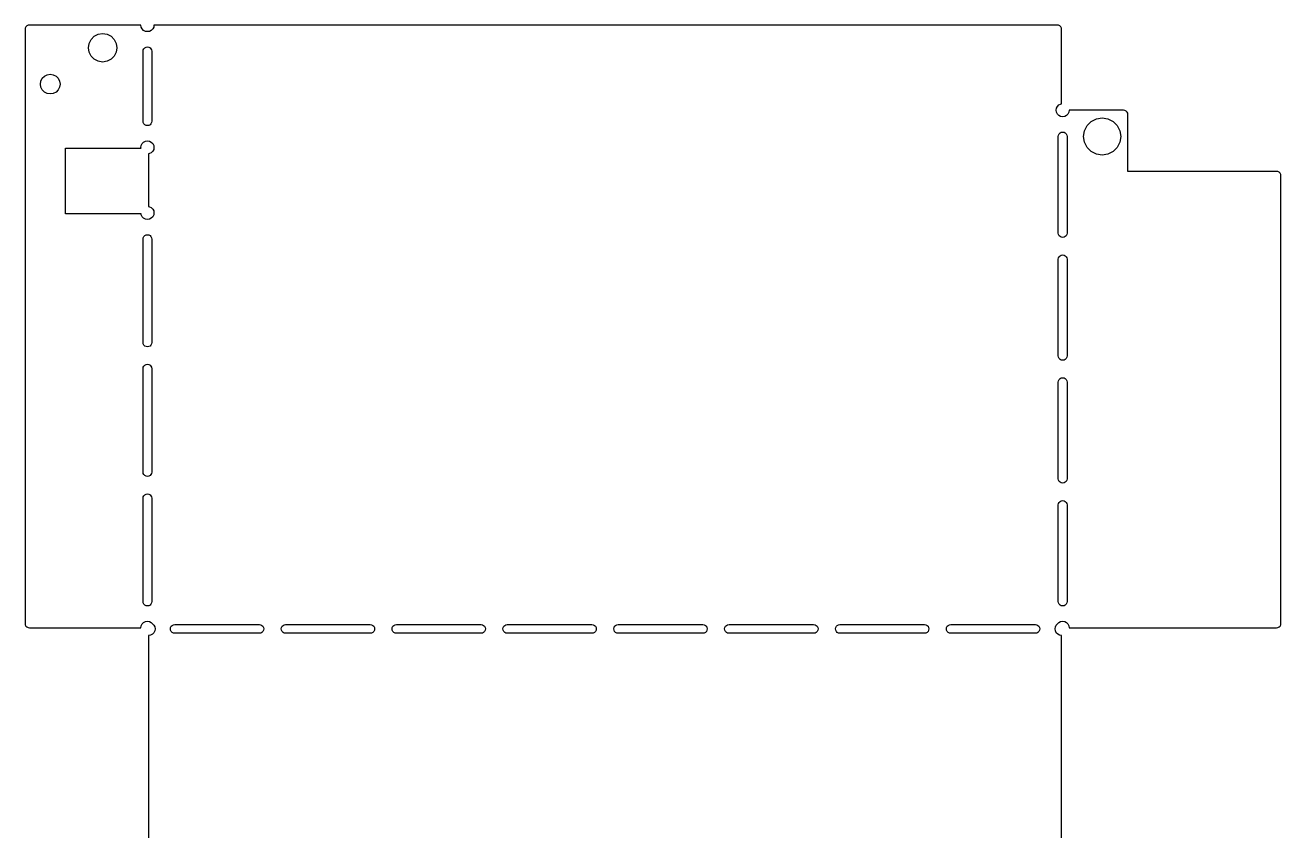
# Model space of a CAD drawing. Header units: metres. Extents: x -32 to 130, y -69 to 115.
# Drawn here: x -14.1 to 129.6, y 23 to 115.2 of the extents above; entities that cross this region are included whole.
import ezdxf

# ---------------------------------------------------------------- set-up
doc = ezdxf.new("R2010")
doc.units = ezdxf.units.M

msp = doc.modelspace()

# ---------------------------------------------------------------- linework, layer by layer
for p, q in [((-14.0295, 115.044), (-14.1005, 114.905)), ((-13.9189, 115.155), (-14.0295, 115.044)), ((-13.7795, 115.226), (-13.9189, 115.155)), ((-13.625, 115.25), (-13.7795, 115.226)), ((-0.875, 115.25), (-13.625, 115.25)), ((-0.838287, 115.018), (-0.875, 115.25)), ((-0.73175, 114.809), (-0.838287, 115.018)), ((0.588287, 115.018), (0.48175, 114.809)), ((0.625, 115.25), (0.588287, 115.018)), ((104, 115.25), (0.625, 115.25)), ((104.155, 115.226), (104, 115.25)), ((104.294, 115.155), (104.155, 115.226)), ((104.405, 115.044), (104.294, 115.155)), ((104.476, 114.905), (104.405, 115.044)), ((-14.1005, 114.905), (-14.125, 114.75)), ((-14.125, 114.75), (-14.125, 46.75)), ((-6.79546, 113.152), (-6.56465, 113.605)), ((-6.56465, 113.605), (-6.20514, 113.965)), ((-6.20514, 113.965), (-5.75215, 114.195)), ((-5.75215, 114.195), (-5.25, 114.275)), ((-5.25, 114.275), (-4.74783, 114.195)), ((-4.74783, 114.195), (-4.29485, 113.965)), ((-4.29485, 113.965), (-3.93533, 113.605)), ((-3.93533, 113.605), (-3.70453, 113.152)), ((-0.565826, 114.643), (-0.73175, 114.809)), ((-0.35675, 114.537), (-0.565826, 114.643)), ((-0.125, 114.5), (-0.35675, 114.537)), ((0.10675, 114.537), (-0.125, 114.5)), ((0.315826, 114.643), (0.10675, 114.537)), ((0.48175, 114.809), (0.315826, 114.643)), ((104.5, 114.75), (104.476, 114.905)), ((104.5, 106.23), (104.5, 114.75)), ((-6.875, 112.65), (-6.79546, 113.152)), ((-6.79546, 112.148), (-6.875, 112.65)), ((-6.56465, 111.695), (-6.79546, 112.148)), ((-3.70453, 112.148), (-3.93533, 111.695)), ((-3.70453, 113.152), (-3.625, 112.65)), ((-3.625, 112.65), (-3.70453, 112.148)), ((-0.625, 112.25), (-0.600525, 112.405)), ((-0.625, 104.25), (-0.625, 112.25)), ((-0.600525, 112.405), (-0.529495, 112.544)), ((-0.529495, 112.544), (-0.418884, 112.655)), ((-0.418884, 112.655), (-0.279495, 112.726)), ((-0.279495, 112.726), (-0.125, 112.75)), ((-0.125, 112.75), (0.029495, 112.726)), ((0.029495, 112.726), (0.168884, 112.655)), ((0.168884, 112.655), (0.279495, 112.544)), ((0.279495, 112.544), (0.350525, 112.405)), ((0.350525, 112.405), (0.375, 112.25)), ((0.375, 112.25), (0.375, 104.25)), ((-6.20514, 111.335), (-6.56465, 111.695)), ((-5.75215, 111.105), (-6.20514, 111.335)), ((-5.25, 111.025), (-5.75215, 111.105)), ((-4.74783, 111.105), (-5.25, 111.025)), ((-4.29485, 111.335), (-4.74783, 111.105)), ((-3.93533, 111.695), (-4.29485, 111.335)), ((-12.1601, 109.161), (-11.9113, 109.41)), ((-11.9113, 109.41), (-11.5976, 109.57)), ((-11.5976, 109.57), (-11.25, 109.625)), ((-11.25, 109.625), (-10.9023, 109.57)), ((-10.9023, 109.57), (-10.5887, 109.41)), ((-10.5887, 109.41), (-10.3398, 109.161)), ((-12.375, 108.5), (-12.3199, 108.848)), ((-12.3199, 108.152), (-12.375, 108.5)), ((-12.3199, 108.848), (-12.1601, 109.161)), ((-12.1601, 107.839), (-12.3199, 108.152)), ((-11.9113, 107.59), (-12.1601, 107.839)), ((-10.3398, 107.839), (-10.5887, 107.59)), ((-10.3398, 109.161), (-10.1801, 108.848)), ((-10.1801, 108.152), (-10.3398, 107.839)), ((-10.1801, 108.848), (-10.125, 108.5)), ((-10.125, 108.5), (-10.1801, 108.152)), ((-11.5976, 107.43), (-11.9113, 107.59)), ((-11.25, 107.375), (-11.5976, 107.43)), ((-10.9023, 107.43), (-11.25, 107.375)), ((-10.5887, 107.59), (-10.9023, 107.43)), ((103.875, 105.5), (103.912, 105.732)), ((103.912, 105.268), (103.875, 105.5)), ((103.912, 105.732), (104.018, 105.941)), ((104.018, 105.059), (103.912, 105.268)), ((104.018, 105.941), (104.184, 106.107)), ((104.184, 104.893), (104.018, 105.059)), ((104.184, 106.107), (104.393, 106.213)), ((104.393, 106.213), (104.5, 106.23)), ((105.232, 105.059), (105.066, 104.893)), ((105.338, 105.268), (105.232, 105.059)), ((105.375, 105.5), (105.338, 105.268)), ((111.6, 105.5), (105.375, 105.5)), ((111.755, 105.476), (111.6, 105.5)), ((111.894, 105.405), (111.755, 105.476)), ((112.005, 105.294), (111.894, 105.405)), ((112.076, 105.155), (112.005, 105.294)), ((112.1, 105), (112.076, 105.155)), ((112.1, 98.5), (112.1, 105)), ((-0.600525, 104.095), (-0.625, 104.25)), ((-0.529495, 103.956), (-0.600525, 104.095)), ((-0.418884, 103.845), (-0.529495, 103.956)), ((-0.279495, 103.774), (-0.418884, 103.845)), ((-0.125, 103.75), (-0.279495, 103.774)), ((0.029495, 103.774), (-0.125, 103.75)), ((0.168884, 103.845), (0.029495, 103.774)), ((0.279495, 103.956), (0.168884, 103.845)), ((0.350525, 104.095), (0.279495, 103.956)), ((0.375, 104.25), (0.350525, 104.095)), ((104.393, 104.787), (104.184, 104.893)), ((104.625, 104.75), (104.393, 104.787)), ((104.857, 104.787), (104.625, 104.75)), ((105.066, 104.893), (104.857, 104.787)), ((107.129, 103.157), (107.431, 103.749)), ((107.431, 103.749), (107.901, 104.219)), ((107.901, 104.219), (108.493, 104.521)), ((108.493, 104.521), (109.15, 104.625)), ((109.15, 104.625), (109.807, 104.521)), ((109.807, 104.521), (110.399, 104.219)), ((110.399, 104.219), (110.869, 103.749)), ((110.869, 103.749), (111.171, 103.157)), ((104.125, 102.5), (104.149, 102.655)), ((104.125, 91.4375), (104.125, 102.5)), ((104.149, 102.655), (104.22, 102.794)), ((104.22, 102.794), (104.331, 102.905)), ((104.331, 102.905), (104.47, 102.976)), ((104.47, 102.976), (104.625, 103)), ((104.625, 103), (104.78, 102.976)), ((104.78, 102.976), (104.919, 102.905)), ((104.919, 102.905), (105.03, 102.794)), ((105.03, 102.794), (105.101, 102.655)), ((105.101, 102.655), (105.125, 102.5)), ((105.125, 102.5), (105.125, 91.4375)), ((107.025, 102.5), (107.129, 103.157)), ((107.129, 101.843), (107.025, 102.5)), ((111.171, 103.157), (111.275, 102.5)), ((111.275, 102.5), (111.171, 101.843)), ((-9.5, 93.65), (-9.5, 101.15)), ((-9.5, 101.15), (-0.859146, 101.15)), ((-0.875, 101.25), (-0.838287, 101.482)), ((-0.859146, 101.15), (-0.875, 101.25)), ((-0.838287, 101.482), (-0.73175, 101.691)), ((-0.73175, 101.691), (-0.565826, 101.857)), ((-0.565826, 101.857), (-0.35675, 101.963)), ((-0.35675, 101.963), (-0.125, 102)), ((-0.125, 102), (0.10675, 101.963)), ((0.10675, 101.963), (0.315826, 101.857)), ((0.315826, 100.643), (0.10675, 100.537)), ((0.315826, 101.857), (0.48175, 101.691)), ((0.48175, 100.809), (0.315826, 100.643)), ((0.48175, 101.691), (0.588287, 101.482)), ((0.588287, 101.018), (0.48175, 100.809)), ((0.588287, 101.482), (0.625, 101.25)), ((0.625, 101.25), (0.588287, 101.018)), ((107.431, 101.251), (107.129, 101.843)), ((107.901, 100.781), (107.431, 101.251)), ((108.493, 100.479), (107.901, 100.781)), ((110.399, 100.781), (109.807, 100.479)), ((110.869, 101.251), (110.399, 100.781)), ((111.171, 101.843), (110.869, 101.251)), ((0.10675, 100.537), (0, 100.52)), ((0, 100.52), (0, 94.4802)), ((109.15, 100.375), (108.493, 100.479)), ((109.807, 100.479), (109.15, 100.375)), ((129.1, 98.5), (112.1, 98.5)), ((129.255, 98.4755), (129.1, 98.5)), ((129.394, 98.4045), (129.255, 98.4755)), ((129.505, 98.2939), (129.394, 98.4045)), ((129.576, 98.1545), (129.505, 98.2939)), ((129.6, 98), (129.576, 98.1545)), ((129.6, 46.75), (129.6, 98)), ((-0.859161, 93.65), (-9.5, 93.65)), ((-0.838287, 93.5182), (-0.859161, 93.65)), ((-0.73175, 93.3092), (-0.838287, 93.5182)), ((0, 94.4802), (0.10675, 94.4633)), ((0.10675, 94.4633), (0.315826, 94.3568)), ((0.315826, 94.3568), (0.48175, 94.1908)), ((0.48175, 94.1908), (0.588287, 93.9818)), ((0.588287, 93.5182), (0.48175, 93.3092)), ((0.588287, 93.9818), (0.625, 93.75)), ((0.625, 93.75), (0.588287, 93.5182)), ((-0.565826, 93.1432), (-0.73175, 93.3092)), ((-0.35675, 93.0367), (-0.565826, 93.1432)), ((-0.125, 93), (-0.35675, 93.0367)), ((0.10675, 93.0367), (-0.125, 93)), ((0.315826, 93.1432), (0.10675, 93.0367)), ((0.48175, 93.3092), (0.315826, 93.1432)), ((-0.625, 90.75), (-0.600525, 90.9045)), ((-0.625, 78.9167), (-0.625, 90.75)), ((-0.600525, 90.9045), (-0.529495, 91.0439)), ((-0.529495, 91.0439), (-0.418884, 91.1545)), ((-0.418884, 91.1545), (-0.279495, 91.2255)), ((-0.279495, 91.2255), (-0.125, 91.25)), ((-0.125, 91.25), (0.029495, 91.2255)), ((0.029495, 91.2255), (0.168884, 91.1545)), ((0.168884, 91.1545), (0.279495, 91.0439)), ((0.279495, 91.0439), (0.350525, 90.9045)), ((0.350525, 90.9045), (0.375, 90.75)), ((0.375, 90.75), (0.375, 78.9167)), ((104.149, 91.283), (104.125, 91.4375)), ((104.22, 91.1436), (104.149, 91.283)), ((104.331, 91.033), (104.22, 91.1436)), ((104.47, 90.962), (104.331, 91.033)), ((104.625, 90.9375), (104.47, 90.962)), ((104.78, 90.962), (104.625, 90.9375)), ((104.919, 91.033), (104.78, 90.962)), ((105.03, 91.1436), (104.919, 91.033)), ((105.101, 91.283), (105.03, 91.1436)), ((105.125, 91.4375), (105.101, 91.283)), ((104.125, 88.4375), (104.149, 88.592)), ((104.125, 77.375), (104.125, 88.4375)), ((104.149, 88.592), (104.22, 88.7314)), ((104.22, 88.7314), (104.331, 88.842)), ((104.331, 88.842), (104.47, 88.913)), ((104.47, 88.913), (104.625, 88.9375)), ((104.625, 88.9375), (104.78, 88.913)), ((104.78, 88.913), (104.919, 88.842)), ((104.919, 88.842), (105.03, 88.7314)), ((105.03, 88.7314), (105.101, 88.592)), ((105.101, 88.592), (105.125, 88.4375)), ((105.125, 88.4375), (105.125, 77.375)), ((-0.600525, 78.7622), (-0.625, 78.9167)), ((-0.529495, 78.6228), (-0.600525, 78.7622)), ((-0.418884, 78.5122), (-0.529495, 78.6228)), ((-0.279495, 78.4411), (-0.418884, 78.5122)), ((-0.125, 78.4167), (-0.279495, 78.4411)), ((0.029495, 78.4411), (-0.125, 78.4167)), ((0.168884, 78.5121), (0.029495, 78.4411)), ((0.279495, 78.6228), (0.168884, 78.5121)), ((0.350525, 78.7621), (0.279495, 78.6228)), ((0.375, 78.9167), (0.350525, 78.7621)), ((-0.600525, 76.0712), (-0.529495, 76.2106)), ((-0.529495, 76.2106), (-0.418884, 76.3212)), ((-0.418884, 76.3212), (-0.279495, 76.3922)), ((-0.279495, 76.3922), (-0.125, 76.4167)), ((-0.125, 76.4167), (0.029495, 76.3922)), ((0.029495, 76.3922), (0.168884, 76.3212)), ((0.168884, 76.3212), (0.279495, 76.2106)), ((0.279495, 76.2106), (0.350525, 76.0712)), ((104.149, 77.2205), (104.125, 77.375)), ((104.22, 77.0811), (104.149, 77.2205)), ((104.331, 76.9705), (104.22, 77.0811)), ((104.47, 76.8995), (104.331, 76.9705)), ((104.625, 76.875), (104.47, 76.8995)), ((104.78, 76.8995), (104.625, 76.875)), ((104.919, 76.9705), (104.78, 76.8995)), ((105.03, 77.0811), (104.919, 76.9705)), ((105.101, 77.2205), (105.03, 77.0811)), ((105.125, 77.375), (105.101, 77.2205)), ((-0.625, 75.9167), (-0.600525, 76.0712)), ((-0.625, 64.0833), (-0.625, 75.9167)), ((0.350525, 76.0712), (0.375, 75.9167)), ((0.375, 75.9167), (0.375, 64.0833)), ((104.22, 74.6689), (104.331, 74.7795)), ((104.331, 74.7795), (104.47, 74.8505)), ((104.47, 74.8505), (104.625, 74.875)), ((104.625, 74.875), (104.78, 74.8505)), ((104.78, 74.8505), (104.919, 74.7795)), ((104.919, 74.7795), (105.03, 74.6689)), ((104.125, 74.375), (104.149, 74.5295)), ((104.125, 63.3125), (104.125, 74.375)), ((104.149, 74.5295), (104.22, 74.6689)), ((105.03, 74.6689), (105.101, 74.5295)), ((105.101, 74.5295), (105.125, 74.375)), ((105.125, 74.375), (105.125, 63.3125)), ((-0.600525, 63.9288), (-0.625, 64.0833)), ((-0.529495, 63.7894), (-0.600525, 63.9288)), ((-0.418884, 63.6788), (-0.529495, 63.7894)), ((-0.279495, 63.6078), (-0.418884, 63.6788)), ((-0.125, 63.5833), (-0.279495, 63.6078)), ((0.029495, 63.6078), (-0.125, 63.5833)), ((0.168884, 63.6788), (0.029495, 63.6078)), ((0.279495, 63.7894), (0.168884, 63.6788)), ((0.350525, 63.9288), (0.279495, 63.7894)), ((0.375, 64.0833), (0.350525, 63.9288)), ((104.149, 63.158), (104.125, 63.3125)), ((105.125, 63.3125), (105.101, 63.158)), ((104.22, 63.0186), (104.149, 63.158)), ((104.331, 62.908), (104.22, 63.0186)), ((104.47, 62.837), (104.331, 62.908)), ((104.625, 62.8125), (104.47, 62.837)), ((104.78, 62.837), (104.625, 62.8125)), ((104.919, 62.908), (104.78, 62.837)), ((105.03, 63.0186), (104.919, 62.908)), ((105.101, 63.158), (105.03, 63.0186)), ((-0.625, 61.0833), (-0.600525, 61.2378)), ((-0.625, 49.25), (-0.625, 61.0833)), ((-0.600525, 61.2378), (-0.529495, 61.3772)), ((-0.529495, 61.3772), (-0.418884, 61.4878)), ((-0.418884, 61.4878), (-0.279495, 61.5589)), ((-0.279495, 61.5589), (-0.125, 61.5833)), ((-0.125, 61.5833), (0.029495, 61.5589)), ((0.029495, 61.5589), (0.168884, 61.4878)), ((0.168884, 61.4878), (0.279495, 61.3772)), ((0.279495, 61.3772), (0.350525, 61.2378)), ((0.350525, 61.2378), (0.375, 61.0833)), ((0.375, 61.0833), (0.375, 49.25)), ((104.125, 60.3125), (104.149, 60.467)), ((104.149, 60.467), (104.22, 60.6064)), ((104.22, 60.6064), (104.331, 60.717)), ((104.331, 60.717), (104.47, 60.788)), ((104.47, 60.788), (104.625, 60.8125)), ((104.625, 60.8125), (104.78, 60.788)), ((104.78, 60.788), (104.919, 60.717)), ((104.919, 60.717), (105.03, 60.6064)), ((105.03, 60.6064), (105.101, 60.467)), ((105.101, 60.467), (105.125, 60.3125)), ((104.125, 49.25), (104.125, 60.3125)), ((105.125, 60.3125), (105.125, 49.25)), ((-0.600525, 49.0955), (-0.625, 49.25)), ((-0.529495, 48.9561), (-0.600525, 49.0955)), ((-0.418884, 48.8455), (-0.529495, 48.9561)), ((0.279495, 48.9561), (0.168884, 48.8455)), ((0.350525, 49.0955), (0.279495, 48.9561)), ((0.375, 49.25), (0.350525, 49.0955)), ((104.149, 49.0955), (104.125, 49.25)), ((104.22, 48.9561), (104.149, 49.0955)), ((104.331, 48.8455), (104.22, 48.9561)), ((105.03, 48.9561), (104.919, 48.8455)), ((105.101, 49.0955), (105.03, 48.9561)), ((105.125, 49.25), (105.101, 49.0955)), ((-0.279495, 48.7745), (-0.418884, 48.8455)), ((-0.125, 48.75), (-0.279495, 48.7745)), ((0.029495, 48.7745), (-0.125, 48.75)), ((0.168884, 48.8455), (0.029495, 48.7745)), ((104.47, 48.7745), (104.331, 48.8455)), ((104.625, 48.75), (104.47, 48.7745)), ((104.78, 48.7745), (104.625, 48.75)), ((104.919, 48.8455), (104.78, 48.7745)), ((-14.125, 46.75), (-14.1005, 46.5955)), ((-14.1005, 46.5955), (-14.0295, 46.4561)), ((-14.0295, 46.4561), (-13.9189, 46.3455)), ((-13.9189, 46.3455), (-13.7795, 46.2745)), ((-13.7795, 46.2745), (-13.625, 46.25)), ((-13.625, 46.25), (-0.875, 46.25)), ((-0.875, 46.25), (-0.838287, 46.4818)), ((-0.838287, 46.4818), (-0.73175, 46.6908)), ((-0.73175, 46.6908), (-0.565826, 46.8568)), ((-0.565826, 46.8568), (-0.35675, 46.9633)), ((-0.35675, 46.9633), (-0.125, 47)), ((-0.125, 47), (0.10675, 46.9633)), ((0.10675, 46.9633), (0.315826, 46.8568)), ((0.315826, 46.8568), (0.60675, 46.5658)), ((0.60675, 46.5658), (0.713287, 46.3568)), ((0.713287, 46.3568), (0.75, 46.125)), ((0.75, 46.125), (0.713287, 45.8932)), ((2.5, 46.125), (2.52446, 46.2795)), ((2.52446, 45.9705), (2.5, 46.125)), ((2.52446, 46.2795), (2.59549, 46.4189)), ((2.59549, 46.4189), (2.7061, 46.5295)), ((2.7061, 46.5295), (2.84549, 46.6005)), ((2.84549, 46.6005), (3, 46.625)), ((3, 46.625), (12.6875, 46.625)), ((12.6875, 46.625), (12.842, 46.6005)), ((12.842, 46.6005), (12.9814, 46.5295)), ((12.9814, 46.5295), (13.092, 46.4189)), ((13.092, 46.4189), (13.163, 46.2795)), ((13.163, 46.2795), (13.1875, 46.125)), ((13.1875, 46.125), (13.163, 45.9705)), ((15.1875, 46.125), (15.212, 46.2795)), ((15.212, 45.9705), (15.1875, 46.125)), ((15.212, 46.2795), (15.283, 46.4189)), ((15.283, 46.4189), (15.3936, 46.5295)), ((15.3936, 46.5295), (15.533, 46.6005)), ((15.533, 46.6005), (15.6875, 46.625)), ((15.6875, 46.625), (25.375, 46.625)), ((25.375, 46.625), (25.5295, 46.6005)), ((25.5295, 46.6005), (25.6689, 46.5295)), ((25.6689, 46.5295), (25.7795, 46.4189)), ((25.7795, 46.4189), (25.8505, 46.2795)), ((25.8505, 46.2795), (25.875, 46.125)), ((25.875, 46.125), (25.8505, 45.9705)), ((27.875, 46.125), (27.8995, 46.2795)), ((27.8995, 45.9705), (27.875, 46.125)), ((27.8995, 46.2795), (27.9705, 46.4189)), ((27.9705, 46.4189), (28.0811, 46.5295)), ((28.0811, 46.5295), (28.2205, 46.6005)), ((28.2205, 46.6005), (28.375, 46.625)), ((28.375, 46.625), (38.0625, 46.625)), ((38.0625, 46.625), (38.217, 46.6005)), ((38.217, 46.6005), (38.3564, 46.5295)), ((38.3564, 46.5295), (38.467, 46.4189)), ((38.467, 46.4189), (38.538, 46.2795)), ((38.538, 46.2795), (38.5625, 46.125)), ((38.5625, 46.125), (38.538, 45.9705)), ((40.5625, 46.125), (40.587, 46.2795)), ((40.587, 45.9705), (40.5625, 46.125)), ((40.587, 46.2795), (40.658, 46.4189)), ((40.658, 46.4189), (40.7686, 46.5295)), ((40.7686, 46.5295), (40.908, 46.6005)), ((40.908, 46.6005), (41.0625, 46.625)), ((41.0625, 46.625), (50.75, 46.625)), ((50.75, 46.625), (50.9045, 46.6005)), ((50.9045, 46.6005), (51.0439, 46.5295)), ((51.0439, 46.5295), (51.1545, 46.4189)), ((51.1545, 46.4189), (51.2255, 46.2795)), ((51.2255, 46.2795), (51.25, 46.125)), ((51.25, 46.125), (51.2255, 45.9705)), ((53.25, 46.125), (53.2745, 46.2795)), ((53.2745, 45.9705), (53.25, 46.125)), ((53.2745, 46.2795), (53.3455, 46.4189)), ((53.3455, 46.4189), (53.4561, 46.5295)), ((53.4561, 46.5295), (53.5955, 46.6005)), ((53.5955, 46.6005), (53.75, 46.625)), ((53.75, 46.625), (63.4375, 46.625)), ((63.4375, 46.625), (63.592, 46.6005)), ((63.592, 46.6005), (63.7314, 46.5295)), ((63.7314, 46.5295), (63.842, 46.4189)), ((63.842, 46.4189), (63.913, 46.2795)), ((63.913, 46.2795), (63.9375, 46.125)), ((63.9375, 46.125), (63.913, 45.9705)), ((65.9375, 46.125), (65.962, 46.2795)), ((65.962, 45.9705), (65.9375, 46.125)), ((65.962, 46.2795), (66.033, 46.4189)), ((66.033, 46.4189), (66.1436, 46.5295)), ((66.1436, 46.5295), (66.283, 46.6005)), ((66.283, 46.6005), (66.4375, 46.625)), ((66.4375, 46.625), (76.125, 46.625)), ((76.125, 46.625), (76.2795, 46.6005)), ((76.2795, 46.6005), (76.4189, 46.5295)), ((76.4189, 46.5295), (76.5295, 46.4189)), ((76.5295, 46.4189), (76.6005, 46.2795)), ((76.6005, 46.2795), (76.625, 46.125)), ((76.625, 46.125), (76.6005, 45.9705)), ((78.625, 46.125), (78.6495, 46.2795)), ((78.6495, 45.9705), (78.625, 46.125)), ((78.6495, 46.2795), (78.7205, 46.4189)), ((78.7205, 46.4189), (78.8311, 46.5295)), ((78.8311, 46.5295), (78.9705, 46.6005)), ((78.9705, 46.6005), (79.125, 46.625)), ((79.125, 46.625), (88.8125, 46.625)), ((88.8125, 46.625), (88.967, 46.6005)), ((88.967, 46.6005), (89.1064, 46.5295)), ((89.1064, 46.5295), (89.217, 46.4189)), ((89.217, 46.4189), (89.288, 46.2795)), ((89.288, 46.2795), (89.3125, 46.125)), ((89.3125, 46.125), (89.288, 45.9705)), ((91.3125, 46.125), (91.337, 46.2795)), ((91.337, 45.9705), (91.3125, 46.125)), ((91.337, 46.2795), (91.408, 46.4189)), ((91.408, 46.4189), (91.5186, 46.5295)), ((91.5186, 46.5295), (91.658, 46.6005)), ((91.658, 46.6005), (91.8125, 46.625)), ((91.8125, 46.625), (101.5, 46.625)), ((101.5, 46.625), (101.655, 46.6005)), ((101.655, 46.6005), (101.794, 46.5295)), ((101.794, 46.5295), (101.905, 46.4189)), ((101.905, 46.4189), (101.976, 46.2795)), ((101.976, 46.2795), (102, 46.125)), ((102, 46.125), (101.976, 45.9705)), ((103.75, 46.125), (103.787, 46.3568)), ((103.787, 45.8932), (103.75, 46.125)), ((103.787, 46.3568), (103.893, 46.5658)), ((103.893, 46.5658), (104.184, 46.8568)), ((104.184, 46.8568), (104.393, 46.9633)), ((104.393, 46.9633), (104.625, 47)), ((104.625, 47), (104.857, 46.9633)), ((104.857, 46.9633), (105.066, 46.8568)), ((105.066, 46.8568), (105.232, 46.6908)), ((105.232, 46.6908), (105.338, 46.4818)), ((105.338, 46.4818), (105.375, 46.25)), ((105.375, 46.25), (129.1, 46.25)), ((129.1, 46.25), (129.255, 46.2745)), ((129.255, 46.2745), (129.394, 46.3455)), ((129.394, 46.3455), (129.505, 46.4561)), ((129.505, 46.4561), (129.576, 46.5955)), ((129.576, 46.5955), (129.6, 46.75)), ((0.23175, 45.4117), (0, 45.375)), ((0, 45.375), (0, 0.625)), ((0.440826, 45.5182), (0.23175, 45.4117)), ((0.60675, 45.6842), (0.440826, 45.5182)), ((0.713287, 45.8932), (0.60675, 45.6842)), ((2.59549, 45.8311), (2.52446, 45.9705)), ((2.7061, 45.7205), (2.59549, 45.8311)), ((2.84549, 45.6495), (2.7061, 45.7205)), ((3, 45.625), (2.84549, 45.6495)), ((12.6875, 45.625), (3, 45.625)), ((12.842, 45.6495), (12.6875, 45.625)), ((12.9814, 45.7205), (12.842, 45.6495)), ((13.092, 45.8311), (12.9814, 45.7205)), ((13.163, 45.9705), (13.092, 45.8311)), ((15.283, 45.8311), (15.212, 45.9705)), ((15.3936, 45.7205), (15.283, 45.8311)), ((15.533, 45.6495), (15.3936, 45.7205)), ((15.6875, 45.625), (15.533, 45.6495)), ((25.375, 45.625), (15.6875, 45.625)), ((25.5295, 45.6495), (25.375, 45.625)), ((25.6689, 45.7205), (25.5295, 45.6495)), ((25.7795, 45.8311), (25.6689, 45.7205)), ((25.8505, 45.9705), (25.7795, 45.8311)), ((27.9705, 45.8311), (27.8995, 45.9705)), ((28.0811, 45.7205), (27.9705, 45.8311)), ((28.2205, 45.6495), (28.0811, 45.7205)), ((28.375, 45.625), (28.2205, 45.6495)), ((38.0625, 45.625), (28.375, 45.625)), ((38.217, 45.6495), (38.0625, 45.625)), ((38.3564, 45.7205), (38.217, 45.6495)), ((38.467, 45.8311), (38.3564, 45.7205)), ((38.538, 45.9705), (38.467, 45.8311)), ((40.658, 45.8311), (40.587, 45.9705)), ((40.7686, 45.7205), (40.658, 45.8311)), ((40.908, 45.6495), (40.7686, 45.7205)), ((41.0625, 45.625), (40.908, 45.6495)), ((50.75, 45.625), (41.0625, 45.625)), ((50.9045, 45.6495), (50.75, 45.625)), ((51.0439, 45.7205), (50.9045, 45.6495)), ((51.1545, 45.8311), (51.0439, 45.7205)), ((51.2255, 45.9705), (51.1545, 45.8311)), ((53.3455, 45.8311), (53.2745, 45.9705)), ((53.4561, 45.7205), (53.3455, 45.8311)), ((53.5955, 45.6495), (53.4561, 45.7205)), ((53.75, 45.625), (53.5955, 45.6495)), ((63.4375, 45.625), (53.75, 45.625)), ((63.592, 45.6495), (63.4375, 45.625)), ((63.7314, 45.7205), (63.592, 45.6495)), ((63.842, 45.8311), (63.7314, 45.7205)), ((63.913, 45.9705), (63.842, 45.8311)), ((66.033, 45.8311), (65.962, 45.9705)), ((66.1436, 45.7205), (66.033, 45.8311)), ((66.283, 45.6495), (66.1436, 45.7205)), ((66.4375, 45.625), (66.283, 45.6495)), ((76.125, 45.625), (66.4375, 45.625)), ((76.2795, 45.6495), (76.125, 45.625)), ((76.4189, 45.7205), (76.2795, 45.6495)), ((76.5295, 45.8311), (76.4189, 45.7205)), ((76.6005, 45.9705), (76.5295, 45.8311)), ((78.7205, 45.8311), (78.6495, 45.9705)), ((78.8311, 45.7205), (78.7205, 45.8311)), ((78.9705, 45.6495), (78.8311, 45.7205)), ((79.125, 45.625), (78.9705, 45.6495)), ((88.8125, 45.625), (79.125, 45.625)), ((88.967, 45.6495), (88.8125, 45.625)), ((89.1064, 45.7205), (88.967, 45.6495)), ((89.217, 45.8311), (89.1064, 45.7205)), ((89.288, 45.9705), (89.217, 45.8311)), ((91.408, 45.8311), (91.337, 45.9705)), ((91.5186, 45.7205), (91.408, 45.8311)), ((91.658, 45.6495), (91.5186, 45.7205)), ((91.8125, 45.625), (91.658, 45.6495)), ((101.5, 45.625), (91.8125, 45.625)), ((101.655, 45.6495), (101.5, 45.625)), ((101.794, 45.7205), (101.655, 45.6495)), ((101.905, 45.8311), (101.794, 45.7205)), ((101.976, 45.9705), (101.905, 45.8311)), ((103.893, 45.6842), (103.787, 45.8932)), ((104.059, 45.5182), (103.893, 45.6842)), ((104.268, 45.4117), (104.059, 45.5182)), ((104.5, 45.375), (104.268, 45.4117)), ((104.5, 0.625), (104.5, 45.375))]:
    msp.add_line(p, q)

doc.saveas('drawing.dxf')
